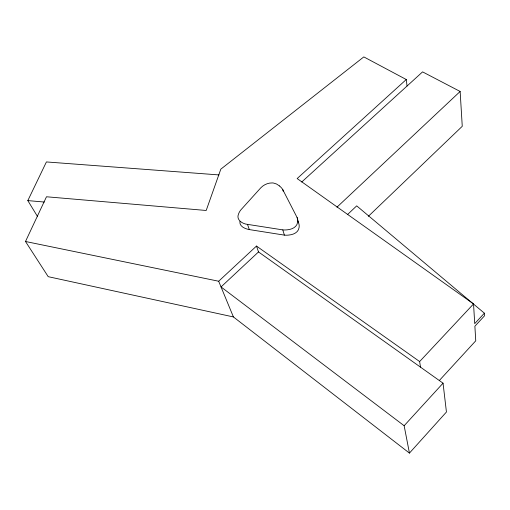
<?xml version="1.0" encoding="UTF-8"?>
<svg xmlns="http://www.w3.org/2000/svg" width="510" height="510" viewBox="0 0 510 510"><rect width="100%" height="100%" fill="white"/><g stroke="black" fill="none" stroke-linecap="round" stroke-linejoin="round"><path stroke-width="0.76" d="M239.859 221.499C239.349 226.587 245.214 228.85 249.307 229.583L284.382 235.123A17.691 13.764 -16.2 0 0 287.124 235.186A19.023 14.79 -16.2 0 0 289.151 235.014C293.422 234.625 298.471 232.381 299.058 227.613A14.159 11.061 -16.6 0 0 298.56 222.8L297.088 217.509L282.75 189.624L283.184 191.148M25.5 241.491L218.675 281.233L256.485 246.062L258.506 251.94L443.05 383.182L446.435 412.016L409.441 453.097L233.414 316.94L48.214 276.675L25.5 241.491L46.48 196.771L206.193 210.477L220.811 169.167L363.815 56.903L406.272 79.522L407.044 86.043M37.676 216.763L27.82 200.602L46.416 161.938L219 174.93M409.441 453.097L404.143 425.729L443.05 383.182M439.314 380.524L475.753 340.801L474.88 326.234L484.5 315.83L484.379 313.185L356.694 205.862L347.584 214.493M484.379 313.185L474.721 323.62L473.541 303.928L297.158 178.557L406.272 79.522M420.476 367.123L419.641 361.552L473.541 303.928M368.36 216.316L462.258 126.301L460.141 91.468L422.586 71.878L301.729 182.013M336.951 207.187L460.141 91.468M258.506 251.94L221.034 286.939L404.143 425.729M27.82 200.602L44.338 202.043M279.474 185.933L276.592 184.034L273.653 183.077A9.282 7.025 -16.8 0 0 272.27 182.931C267.973 182.816 263.747 184.735 260.795 187.82L241 209.737A15.791 12.125 -18.3 0 0 239.617 211.701A16.294 12.514 -18.3 0 0 238.546 213.964C235.843 219.772 242.467 223.928 247.509 224.368L282.801 229.889A17.812 13.795 -16.2 0 0 285.562 229.946A19.15 14.822 -16.2 0 0 287.602 229.774C291.892 229.373 296.979 227.135 297.585 222.341A14.261 11.092 -16.6 0 0 297.088 217.509M256.485 246.062L419.641 361.552M297.521 220.766L298.56 222.793M218.675 281.233L233.414 316.94M247.509 224.368L249.307 229.583M282.801 229.889L284.382 235.123M279.448 185.952A23.199 17.646 -17.4 0 1 282.776 189.612"/></g></svg>
